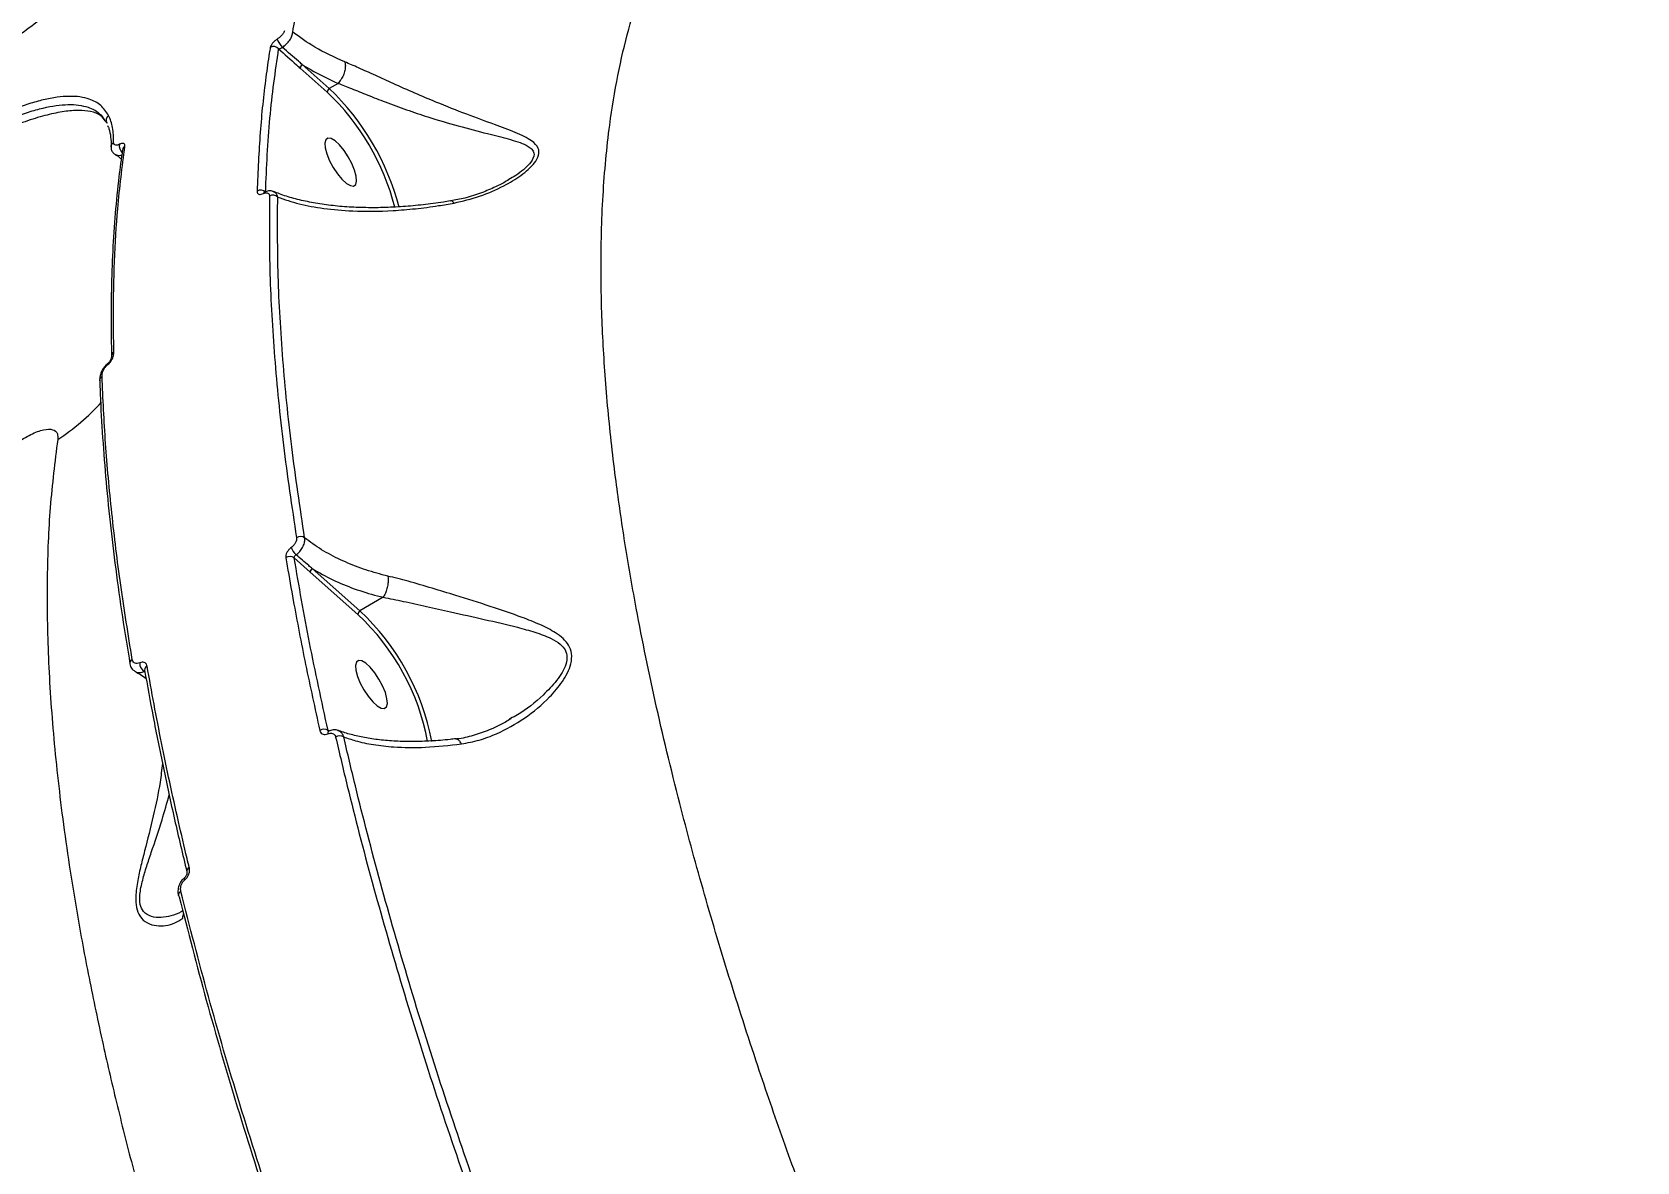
# Model space of a CAD drawing. Header units: millimetres. Extents: x -6328 to 5334, y -5037 to 4112.
# Drawn here: x -3058 to -2793.5, y 1370.1 to 1556.2 of the extents above; entities that cross this region are included whole.
import ezdxf

# ---------------------------------------------------------------- set-up
doc = ezdxf.new("R2010")
doc.units = ezdxf.units.MM
for name, color, linetype in [('DIKOM_ОБЪЕКТ', 7, 'Continuous'), ('DIKOM_РАЗМЕР_ЗОНА', 7, 'Continuous'), ('DIKOM_РАЗМЕР_ОБЪЕКТА', 7, 'Continuous')]:
    doc.layers.add(name, color=color, linetype=linetype)
doc.styles.add('style1', font='arial.ttf', dxfattribs={"width": 0.8})
doc.dimstyles.new('1-50', dxfattribs={"dimtxt": 300, "dimasz": 200, "dimexe": 100, "dimexo": 0, "dimgap": 100, "dimtad": 1, "dimtxsty": 'style1', "dimcen": 200, "dimclrd": 7, "dimclre": 7, "dimclrt": 7, "dimadec": 1, "dimazin": 2, "dimtfac": 1, "dimtmove": 0, "dimatfit": 2, "dimfxl": 0, "dimlwd": 25, "dimlwe": 18, "dimarcsym": 0})

# ---------------------------------------------------------------- blocks, each defined once
blk = doc.blocks.new('*D2')
at = {"layer": 'Defpoints', "color": 0, "transparency": 16777216}
for p in [(-5303.77, 2121.42), (-1621.11, 2121.42), (560.33, -2395.62)]:
    blk.add_point(p, dxfattribs=at)
at = {"layer": 'DIKOM_РАЗМЕР_ОБЪЕКТА', "color": 7, "lineweight": 18, "transparency": 16777216}
for p, q in [((-1621.11, 2121.42), (-5403.77, 2121.42)), ((560.33, -2395.62), (-5403.77, -2395.62))]:
    blk.add_line(p, q, dxfattribs=at)
at = {"layer": 'DIKOM_РАЗМЕР_ОБЪЕКТА', "color": 7, "lineweight": 25, "transparency": 16777216}
blk.add_line((-5303.77, -2195.62), (-5303.77, 1921.42), dxfattribs=at)
at = {"layer": 'DIKOM_РАЗМЕР_ОБЪЕКТА', "color": 7, "transparency": 16777216}
for points in [[(-5337.11, 1921.42), (-5270.44, 1921.42), (-5303.77, 2121.42)], [(-5337.11, -2195.62), (-5270.44, -2195.62), (-5303.77, -2395.62)]]:
    blk.add_solid(points, dxfattribs=at)
at = {"layer": 'DIKOM_РАЗМЕР_ОБЪЕКТА', "color": 7, "transparency": 16777216, "insert": (-5556.94, -137.1), "char_height": 300, "attachment_point": 5, "rotation": 90, "style": 'style1'}
blk.add_mtext('4500', dxfattribs=at)
blk = doc.blocks.new('*D3')
at = {"layer": 'Defpoints', "color": 0, "transparency": 16777216}
for p in [(-1814.92, 4111.71), (-5877.98, -3895.62), (33.33, -3895.62)]:
    blk.add_point(p, dxfattribs=at)
at = {"layer": 'DIKOM_РАЗМЕР_ЗОНА', "color": 7, "lineweight": 18, "transparency": 16777216}
for p, q in [((-1814.92, 4111.71), (-5977.98, 4111.71)), ((33.33, -3895.62), (-5977.98, -3895.62))]:
    blk.add_line(p, q, dxfattribs=at)
at = {"layer": 'DIKOM_РАЗМЕР_ЗОНА', "color": 7, "lineweight": 25, "transparency": 16777216}
blk.add_line((-5877.98, 3911.71), (-5877.98, -3695.62), dxfattribs=at)
at = {"layer": 'DIKOM_РАЗМЕР_ЗОНА', "color": 7, "transparency": 16777216}
for points in [[(-5911.31, 3911.71), (-5844.65, 3911.71), (-5877.98, 4111.71)], [(-5911.31, -3695.62), (-5844.65, -3695.62), (-5877.98, -3895.62)]]:
    blk.add_solid(points, dxfattribs=at)
at = {"layer": 'DIKOM_РАЗМЕР_ЗОНА', "color": 7, "transparency": 16777216, "insert": (-6131.15, 108.05), "char_height": 300, "attachment_point": 5, "rotation": 90, "style": 'style1'}
blk.add_mtext('8000', dxfattribs=at)

msp = doc.modelspace()

# ---------------------------------------------------------------- linework, layer by layer
at = {"layer": 'DIKOM_ОБЪЕКТ', "color": 7, "linetype": 'Continuous', "lineweight": 15}
for p, q in [((-3013.785, 1550.289), (-3009.34, 1546.355)), ((-3009.006, 1546.954), (-3013.451, 1550.889)), ((-3007.557, 1547.801), (-3009.006, 1546.954)), ((-3007.557, 1547.801), (-3007.554, 1547.804)), ((-3046.048, 1541.762), (-3045.617, 1541.226)), ((-2979.423, 1531.97), (-2979.654, 1531.835)), ((-3045.505, 1501.621), (-3045.657, 1501.487)), ((-3046.867, 1498.838), (-3046.863, 1498.783)), ((-3014.784, 1469.613), (-3012.147, 1467.258)), ((-3012.147, 1467.258), (-3004.279, 1460.294)), ((-3003.944, 1460.893), (-3011.813, 1467.858)), ((-3000.116, 1463.133), (-3003.944, 1460.893)), ((-3041.885, 1452.182), (-3041.877, 1452.146)), ((-3039.445, 1451.116), (-3039.445, 1451.114)), ((-2979.116, 1443.162), (-2979.324, 1443.051)), ((-3009.025, 1441.118), (-3009.205, 1441.204))]:
    msp.add_line(p, q, dxfattribs=at)
at = {"layer": 'DIKOM_ОБЪЕКТ', "color": 7, "linetype": 'Continuous', "lineweight": 15, "flags": 128}
for points in [[(-3044.967, 1537.32), (-3044.968, 1537.326), (-3044.967, 1537.358)], [(-3009.225, 1538.771), (-3009.578, 1538.519), (-3009.732, 1537.967), (-3009.674, 1537.161), (-3009.408, 1536.166), (-3008.956, 1535.062), (-3008.355, 1533.939), (-3007.653, 1532.888), (-3006.908, 1531.993), (-3006.18, 1531.329), (-3005.527, 1530.947), (-3005.002, 1530.88), (-3004.649, 1531.132), (-3004.495, 1531.684), (-3004.554, 1532.49), (-3004.82, 1533.485), (-3005.271, 1534.589), (-3005.872, 1535.712), (-3006.574, 1536.763), (-3007.319, 1537.657), (-3008.048, 1538.322), (-3008.701, 1538.704), (-3009.225, 1538.771)], [(-3044.903, 1502.829), (-3044.904, 1502.842), (-3044.904, 1502.848)], [(-3004.164, 1452.71), (-3004.517, 1452.458), (-3004.671, 1451.906), (-3004.612, 1451.1), (-3004.346, 1450.105), (-3003.895, 1449.001), (-3003.294, 1447.878), (-3002.592, 1446.826), (-3001.847, 1445.932), (-3001.118, 1445.267), (-3000.465, 1444.886), (-2999.941, 1444.819), (-2999.588, 1445.071), (-2999.434, 1445.623), (-2999.493, 1446.429), (-2999.758, 1447.424), (-3000.21, 1448.528), (-3000.811, 1449.651), (-3001.513, 1450.702), (-3002.258, 1451.596), (-3002.987, 1452.261), (-3003.639, 1452.643), (-3004.164, 1452.71)], [(-3009.098, 1441.1), (-3009.122, 1441.088), (-3009.174, 1441.04), (-3009.214, 1440.971), (-3009.241, 1440.881), (-3009.255, 1440.773), (-3009.254, 1440.65)], [(-3032.784, 1416.602), (-3032.817, 1416.68), (-3032.842, 1416.751), (-3032.858, 1416.813), (-3032.864, 1416.865), (-3032.861, 1416.908), (-3032.849, 1416.939), (-3032.834, 1416.955)]]:
    msp.add_lwpolyline(points, dxfattribs=at)
at = {"layer": 'DIKOM_ОБЪЕКТ', "color": 7, "linetype": 'Continuous', "lineweight": 15}
for centre, radius, start, end in [((-3018.2, 1552.767), 1.102, 39.50467, 118.80184), ((-3013.83, 1556.422), 3.968, 199.52936, 222.97043), ((-3013.151, 1550.328), 0.635, 118.10398, 183.51709), ((-3008.706, 1546.394), 0.635, 118.10383, 183.51797), ((-3037.081, 1517.284), 40.183, 14.56334, 46.3418), ((-3037.729, 1516.905), 41.569, 14.59729, 46.29298), ((-3044.826, 1541.757), 0.953, 125.68662, 213.84903), ((-3044.104, 1537.314), 0.865, 121.62717, 177.09738), ((-3042.099, 1537.477), 1.522, 168.98868, 226.90152), ((-3042.292, 1536.71), 0.814, 119.65678, 172.60355), ((-3020.338, 1529.062), 1.136, 43.34502, 119.59258), ((-3019.559, 1529.597), 0.31, 119.72112, 172.01566), ((-3018.301, 1528.243), 1.145, 46.00776, 119.42808), ((-3044.13, 1502.842), 0.775, 118.31475, 179.54847), ((-3045.281, 1501.576), 0.251, 173.51185, 205.48398), ((-3046.107, 1498.831), 0.76, 117.78031, 179.44542), ((-3073.111, 1519.056), 35.646, 302.86352, 318.1899), ((-3011.868, 1472.822), 3.739, 203.79364, 226.00772), ((-3013.77, 1471.893), 1.239, 55.21474, 121.11437), ((-3015.519, 1468.632), 1.225, 53.13533, 121.57282), ((-3011.513, 1467.297), 0.635, 118.10398, 183.51709), ((-3003.645, 1460.333), 0.635, 118.10383, 183.51797), ((-3030.365, 1432.359), 38.221, 10.55768, 46.95992), ((-3031.242, 1431.852), 39.857, 10.91105, 46.77255), ((-3041.178, 1452.228), 0.709, 115.20286, 183.72639), ((-3038.591, 1452.299), 1.659, 178.76319, 237.64282), ((-3038.745, 1451.173), 0.701, 114.71675, 185.09796), ((-3009.884, 1440.118), 1.28, 58.00482, 122.37574), ((-3007.263, 1438.996), 1.311, 60.86267, 121.94443), ((-3031.813, 1417.975), 0.673, 112.79187, 184.9518), ((-3033.201, 1414.051), 0.676, 113.02053, 184.21257), ((-3033.469, 1414.102), 0.417, 194.03048, 229.56594)]:
    msp.add_arc(centre, radius, start, end, dxfattribs=at)
for points, knots in [([(-2798.307, 1118.904), (-2801.869, 1123.887), (-2808.995, 1133.853), (-2819.512, 1149.279), (-2829.881, 1165.031), (-2840.12, 1181.197), (-2850.155, 1197.665), (-2860.001, 1214.476), (-2869.571, 1231.494), (-2878.259, 1247.606), (-2886.073, 1262.681), (-2893.094, 1276.732), (-2899.865, 1290.806), (-2906.396, 1304.937), (-2912.651, 1319.054), (-2918.634, 1333.176), (-2924.304, 1347.218), (-2929.485, 1360.726), (-2934.185, 1373.65), (-2938.736, 1386.862), (-2943.202, 1400.717), (-2947.486, 1415.127), (-2951.605, 1430.318), (-2955.405, 1446.144), (-2958.35, 1460.608), (-2960.434, 1472.805), (-2961.983, 1483.644), (-2963.206, 1494.78), (-2964.004, 1506.092), (-2964.323, 1517.718), (-2964.01, 1529.461), (-2962.995, 1540.149), (-2961.505, 1549.195), (-2959.722, 1556.807), (-2957.5, 1563.857), (-2954.845, 1570.311), (-2951.764, 1576.167), (-2948.255, 1581.389), (-2944.352, 1586.038), (-2941.405, 1588.593), (-2939.929, 1589.872)], [0, 0, 0, 0, 0.0277428, 0.0554856, 0.0835918, 0.1116979, 0.1402848, 0.1688716, 0.1978427, 0.2268138, 0.2503664, 0.2739191, 0.2976931, 0.3214671, 0.3455316, 0.3695961, 0.393891, 0.4181859, 0.4402547, 0.4623235, 0.4890861, 0.5158638, 0.5426264, 0.5757713, 0.6089163, 0.6309326, 0.652949, 0.6796477, 0.7063614, 0.7330602, 0.7661254, 0.7991906, 0.8241634, 0.8492229, 0.8742824, 0.8994293, 0.9244842, 0.9496267, 0.9747692, 1, 1, 1, 1]), ([(-3015.031, 1556.243), (-3014.496, 1559.014), (-3013.426, 1564.562), (-3011.263, 1572.171), (-3008.724, 1579.3), (-3006.663, 1583.543), (-3005.631, 1585.667)], [0, 0, 0, 0, 0.2488741, 0.4981941, 0.7488692, 1, 1, 1, 1]), ([(-3074.062, 1546.013), (-3072.348, 1547.167), (-3068.892, 1549.496), (-3064.206, 1552.804), (-3060.151, 1555.737), (-3056.74, 1558.255), (-3053.33, 1560.819), (-3049.99, 1563.376), (-3046.755, 1565.893), (-3043.631, 1568.362), (-3040.597, 1570.795), (-3037.719, 1573.135), (-3035.026, 1575.354), (-3032.522, 1577.443), (-3030.171, 1579.427), (-3028.777, 1580.623), (-3028.077, 1581.222)], [0, 0, 0, 0, 0.1013046, 0.2043245, 0.2693234, 0.3347703, 0.4016321, 0.4689837, 0.5341683, 0.5998078, 0.6668825, 0.7344532, 0.7996653, 0.8653309, 0.9324208, 1, 1, 1, 1]), ([(-3016.383, 1556.48), (-3016.415, 1556.376), (-3016.48, 1556.168), (-3016.768, 1555.78), (-3017.146, 1555.4), (-3017.436, 1555.192), (-3017.569, 1555.096)], [0, 0, 0, 0, 0.2632567, 0.5266594, 0.7813278, 1, 1, 1, 1]), ([(-3016.733, 1553.718), (-3016.52, 1553.885), (-3016.063, 1554.243), (-3015.497, 1554.926), (-3015.099, 1555.647), (-3015.053, 1556.045), (-3015.031, 1556.243)], [0, 0, 0, 0, 0.2241212, 0.4807288, 0.7415199, 1, 1, 1, 1]), ([(-3006.452, 1551.335), (-3008.154, 1552.105), (-3011.292, 1553.524), (-3013.857, 1555.39), (-3015.031, 1556.243)], [0, 0, 0, 0, 0.5425528, 1, 1, 1, 1]), ([(-3018.731, 1553.733), (-3018.783, 1553.41), (-3019.044, 1551.792), (-3019.692, 1547.231), (-3020.484, 1539.801), (-3020.76, 1533.302), (-3020.899, 1530.05)], [0, 0, 0, 0, 0.0441427, 0.2207211, 0.6100162, 1, 1, 1, 1]), ([(-3019.512, 1529.842), (-3019.329, 1533.989), (-3018.962, 1542.296), (-3017.888, 1549.741), (-3017.349, 1553.468)], [0, 0, 0, 0, 0.4992722, 1, 1, 1, 1]), ([(-3017.569, 1555.096), (-3017.702, 1555), (-3017.987, 1554.796), (-3018.358, 1554.423), (-3018.638, 1554.041), (-3018.7, 1553.835), (-3018.731, 1553.733)], [0, 0, 0, 0, 0.2213871, 0.4744058, 0.7373087, 1, 1, 1, 1]), ([(-3017.349, 1553.468), (-3017.312, 1553.478), (-3017.241, 1553.497), (-3017.081, 1553.557), (-3016.917, 1553.628), (-3016.796, 1553.686), (-3016.744, 1553.712), (-3016.733, 1553.718)], [0, 0, 0, 0, 0.2945807, 0.5738867, 0.8144223, 0.9603311, 1, 1, 1, 1]), ([(-3017.349, 1553.468), (-3016.37, 1552.592), (-3015.181, 1551.528), (-3013.994, 1550.474), (-3013.785, 1550.289)], [0, 0, 0, 0, 0.8242751, 1, 1, 1, 1]), ([(-3013.451, 1550.889), (-3013.665, 1551.069), (-3014.771, 1552), (-3015.858, 1552.951), (-3016.733, 1553.718)], [0, 0, 0, 0, 0.1941267, 1, 1, 1, 1]), ([(-3013.451, 1550.889), (-3013.229, 1550.75), (-3011.406, 1549.605), (-3009.357, 1548.645), (-3007.557, 1547.801)], [0, 0, 0, 0, 0.1214198, 1, 1, 1, 1]), ([(-3006.452, 1551.335), (-3006.443, 1551.305), (-3006.383, 1551.117), (-3006.329, 1550.674), (-3006.409, 1549.94), (-3006.664, 1549.137), (-3007.056, 1548.374), (-3007.388, 1547.994), (-3007.554, 1547.804)], [0, 0, 0, 0, 0.0319477, 0.2048554, 0.4036422, 0.6024283, 0.8012141, 1, 1, 1, 1]), ([(-2988.438, 1528.086), (-2987.017, 1528.419), (-2984.147, 1529.093), (-2980.445, 1530.722), (-2977.808, 1532.309), (-2976.164, 1533.621), (-2975.079, 1534.743), (-2974.378, 1535.972), (-2974.456, 1537.27), (-2975.445, 1538.248), (-2976.855, 1539.047), (-2978.842, 1539.93), (-2981.94, 1541.081), (-2986.334, 1542.687), (-2990.802, 1544.443), (-2994.916, 1546.184), (-2998.267, 1547.673), (-3001.395, 1549.096), (-3004.091, 1550.326), (-3005.707, 1551.016), (-3006.452, 1551.335)], [0, 0, 0, 0, 0.0753137, 0.1521196, 0.2131853, 0.2441328, 0.2756864, 0.3129828, 0.3506019, 0.4012238, 0.4376329, 0.4745841, 0.5507903, 0.6403379, 0.7326459, 0.7929996, 0.85494, 0.904775, 0.9561054, 1, 1, 1, 1]), ([(-3007.554, 1547.804), (-3007.554, 1547.804), (-3006.852, 1547.533), (-3005.268, 1546.904), (-3002.654, 1545.854), (-2999.597, 1544.66), (-2996.252, 1543.432), (-2992.184, 1542.065), (-2987.647, 1540.723), (-2983.213, 1539.59), (-2980, 1538.791), (-2977.905, 1538.183), (-2976.685, 1537.709), (-2975.841, 1537.205), (-2975.315, 1536.647), (-2975.219, 1536.094), (-2975.393, 1535.382), (-2975.896, 1534.591), (-2977, 1533.563), (-2978.15, 1532.675), (-2979.03, 1532.187), (-2979.423, 1531.97)], [0, 0, 0, 0, 0.0000145, 0.0532708, 0.1151363, 0.1788003, 0.2552041, 0.3335368, 0.4476191, 0.5649462, 0.6565238, 0.703632, 0.7506437, 0.7799321, 0.8100255, 0.8455897, 0.8525236, 0.8950006, 0.9317584, 0.969607, 1, 1, 1, 1]), ([(-3045.382, 1542.53), (-3045.772, 1543.112), (-3046.557, 1544.284), (-3048.256, 1545.178), (-3050.059, 1545.603), (-3051.829, 1545.703), (-3053.845, 1545.545), (-3056.077, 1545.125), (-3058.493, 1544.457), (-3061.088, 1543.549), (-3063.883, 1542.394), (-3066.825, 1541.011), (-3069.874, 1539.426), (-3073.023, 1537.647), (-3076.296, 1535.67), (-3078.548, 1534.195), (-3079.678, 1533.455)], [0, 0, 0, 0, 0.10012, 0.2018927, 0.2670866, 0.3327346, 0.3998168, 0.4673953, 0.5327955, 0.5986549, 0.6659611, 0.7337666, 0.7991438, 0.8649761, 0.9322411, 1, 1, 1, 1]), ([(-3079.233, 1532.331), (-3077.097, 1533.713), (-3073.865, 1535.804), (-3069.73, 1538.138), (-3065.733, 1540.227), (-3061.983, 1541.896), (-3058.564, 1543.104), (-3055.393, 1543.987), (-3052.61, 1544.375), (-3050.266, 1544.259), (-3048.479, 1543.836), (-3046.975, 1543.092), (-3046.315, 1542.145), (-3046.048, 1541.762)], [0, 0, 0, 0, 0.1358004, 0.2054705, 0.2756528, 0.4114529, 0.481143, 0.5513513, 0.6866504, 0.7560815, 0.8260263, 0.9296156, 1, 1, 1, 1]), ([(-3045.954, 1541.622), (-3046.162, 1541.917), (-3046.677, 1542.649), (-3048.18, 1543.202), (-3050.244, 1543.411), (-3052.649, 1543.213), (-3055.459, 1542.641), (-3058.662, 1541.684), (-3062.204, 1540.365), (-3066.039, 1538.704), (-3070.131, 1536.703), (-3074.412, 1534.422), (-3077.381, 1532.675), (-3078.863, 1531.803)], [0, 0, 0, 0, 0.0722932, 0.1792519, 0.2701541, 0.3613375, 0.4522395, 0.5434523, 0.6349495, 0.7261623, 0.8173468, 0.9088154, 1, 1, 1, 1]), ([(-3044.557, 1538.05), (-3044.565, 1538.906), (-3044.58, 1540.63), (-3045.113, 1541.894), (-3045.382, 1542.53)], [0, 0, 0, 0, 0.4964926, 1, 1, 1, 1]), ([(-3045.534, 1540.843), (-3045.455, 1540.674), (-3045.208, 1540.146), (-3045.03, 1538.979), (-3044.932, 1537.959), (-3044.989, 1537.342), (-3044.991, 1537.321)], [0, 0, 0, 0, 0.189387, 0.5937579, 0.9859591, 1, 1, 1, 1]), ([(-3043.076, 1536.814), (-3043.285, 1535.354), (-3043.769, 1531.98), (-3044.307, 1526.429), (-3044.729, 1520.224), (-3044.95, 1513.797), (-3045.009, 1508.01), (-3044.916, 1504.276), (-3044.88, 1502.83)], [0, 0, 0, 0, 0.1419121, 0.3279637, 0.5134385, 0.6981861, 0.8830769, 1, 1, 1, 1]), ([(-3044.94, 1537.357), (-3044.95, 1537.262), (-3044.978, 1536.981), (-3044.786, 1536.522), (-3044.5, 1536.165), (-3044.29, 1536.091), (-3044.26, 1536.08)], [0, 0, 0, 0, 0.1976067, 0.5791148, 0.9390056, 1, 1, 1, 1]), ([(-3044.497, 1503.523), (-3044.506, 1503.92), (-3044.55, 1505.9), (-3044.599, 1510.979), (-3044.45, 1518.539), (-3043.899, 1527.976), (-3043.126, 1534.039), (-3042.695, 1537.418)], [0, 0, 0, 0, 0.0321659, 0.1608352, 0.4183961, 0.6759569, 1, 1, 1, 1]), ([(-3043.592, 1537.768), (-3043.71, 1537.718), (-3043.946, 1537.619), (-3044.253, 1537.603), (-3044.512, 1537.712), (-3044.541, 1537.93), (-3044.557, 1538.05)], [0, 0, 0, 0, 0.1849053, 0.368597, 0.6500906, 1, 1, 1, 1]), ([(-3042.695, 1537.418), (-3042.692, 1537.444), (-3042.673, 1537.604), (-3042.732, 1537.814), (-3042.961, 1537.926), (-3043.252, 1537.911), (-3043.479, 1537.816), (-3043.592, 1537.768)], [0, 0, 0, 0, 0.0639347, 0.3885906, 0.6455869, 0.8222987, 1, 1, 1, 1]), ([(-3044.32, 1536.072), (-3044.217, 1536.018), (-3043.797, 1535.8), (-3043.499, 1535.55), (-3043.274, 1535.361)], [0, 0, 0, 0, 0.2466839, 1, 1, 1, 1]), ([(-3044.252, 1536.106), (-3044.144, 1536.044), (-3043.917, 1535.91), (-3043.523, 1535.902), (-3043.257, 1535.992), (-3043.185, 1536.016)], [0, 0, 0, 0, 0.3934071, 0.8340467, 1, 1, 1, 1]), ([(-2979.407, 1531.937), (-2979.545, 1531.849), (-2980.222, 1531.419), (-2981.73, 1530.669), (-2983.981, 1529.708), (-2986.46, 1528.9), (-2988.219, 1528.574), (-2989.01, 1528.427)], [0, 0, 0, 0, 0.0514509, 0.2521378, 0.495955, 0.7731139, 1, 1, 1, 1]), ([(-3020.899, 1530.05), (-3020.895, 1529.979), (-3020.886, 1529.801), (-3020.761, 1529.607), (-3020.528, 1529.503), (-3020.229, 1529.501), (-3019.987, 1529.594), (-3019.866, 1529.64)], [0, 0, 0, 0, 0.1655324, 0.4120459, 0.620061, 0.8097055, 1, 1, 1, 1]), ([(-3019.866, 1529.64), (-3019.748, 1529.686), (-3019.512, 1529.777), (-3019.221, 1529.775), (-3018.997, 1529.671), (-3018.877, 1529.482), (-3018.867, 1529.31), (-3018.864, 1529.24)], [0, 0, 0, 0, 0.1920553, 0.3835881, 0.5902092, 0.8340758, 1, 1, 1, 1]), ([(-3019.71, 1529.869), (-3019.736, 1529.857), (-3019.795, 1529.831), (-3019.831, 1529.826), (-3019.825, 1529.826), (-3019.823, 1529.826)], [0, 0, 0, 0, 0.3716353, 0.8330353, 1, 1, 1, 1]), ([(-3018.21, 1529.953), (-3018.285, 1529.99), (-3018.532, 1530.115), (-3019.043, 1530.087), (-3019.47, 1529.994), (-3019.697, 1529.871), (-3019.711, 1529.863)], [0, 0, 0, 0, 0.16334, 0.5400785, 0.9698909, 1, 1, 1, 1]), ([(-3018.864, 1529.24), (-3018.884, 1524.999), (-3018.924, 1516.507), (-3018.111, 1502.753), (-3016.705, 1488.316), (-3015.176, 1478.079), (-3014.41, 1472.953)], [0, 0, 0, 0, 0.2482503, 0.4971899, 0.7482385, 1, 1, 1, 1]), ([(-3017.506, 1529.066), (-3017.539, 1529.192), (-3017.621, 1529.506), (-3017.851, 1529.823), (-3018.101, 1529.915), (-3018.179, 1529.944)], [0, 0, 0, 0, 0.3158239, 0.7876855, 1, 1, 1, 1]), ([(-2989.038, 1528.446), (-2989.428, 1528.377), (-2990.958, 1528.102), (-2993.575, 1527.775), (-2996.897, 1527.463), (-3000.18, 1527.309), (-3003.405, 1527.304), (-3006.535, 1527.453), (-3009.519, 1527.759), (-3012.321, 1528.217), (-3014.892, 1528.829), (-3016.849, 1529.423), (-3017.846, 1529.854), (-3018.159, 1529.989)], [0, 0, 0, 0, 0.0319001, 0.1253069, 0.2214258, 0.3203623, 0.4220377, 0.5261515, 0.6318699, 0.7379753, 0.8444474, 0.9511945, 1, 1, 1, 1]), ([(-3013.063, 1472.91), (-3013.817, 1477.954), (-3015.327, 1488.055), (-3016.736, 1502.403), (-3017.565, 1516.204), (-3017.526, 1524.775), (-3017.506, 1529.066)], [0, 0, 0, 0, 0.2482505, 0.4971903, 0.7482387, 1, 1, 1, 1]), ([(-3017.506, 1529.066), (-3016.363, 1528.675), (-3014.063, 1527.888), (-3009.903, 1527.128), (-3004.803, 1526.671), (-2999.672, 1526.716), (-2994.835, 1527.12), (-2991.463, 1527.553), (-2989.29, 1527.936), (-2988.438, 1528.086)], [0, 0, 0, 0, 0.1610251, 0.3238573, 0.4936605, 0.7083238, 0.8181272, 0.928737, 1, 1, 1, 1]), ([(-2988.438, 1528.086), (-2988.458, 1528.11), (-2988.593, 1528.277), (-2988.806, 1528.456), (-2988.972, 1528.418), (-2989.031, 1528.405)], [0, 0, 0, 0, 0.0980071, 0.6777414, 1, 1, 1, 1]), ([(-3044.908, 1502.848), (-3044.907, 1502.828), (-3044.901, 1502.731), (-3044.957, 1502.442), (-3045.124, 1502.084), (-3045.287, 1501.85), (-3045.409, 1501.718), (-3045.495, 1501.643), (-3045.557, 1501.598), (-3045.598, 1501.575), (-3045.612, 1501.568), (-3045.617, 1501.565)], [0, 0, 0, 0, 0.0929192, 0.4601276, 0.685407, 0.8104533, 0.8750629, 0.9182767, 0.9532251, 0.9835464, 1, 1, 1, 1]), ([(-3045.508, 1501.468), (-3045.481, 1501.489), (-3045.359, 1501.584), (-3045.125, 1501.821), (-3044.849, 1502.215), (-3044.556, 1502.836), (-3044.521, 1503.249), (-3044.497, 1503.523)], [0, 0, 0, 0, 0.0349369, 0.1620442, 0.3362758, 0.5591676, 1, 1, 1, 1]), ([(-3045.657, 1501.487), (-3045.762, 1501.4), (-3046.044, 1501.167), (-3046.394, 1500.651), (-3046.702, 1499.997), (-3046.87, 1499.374), (-3046.85, 1498.988), (-3046.843, 1498.839)], [0, 0, 0, 0, 0.119381, 0.3217297, 0.5543896, 0.8280646, 1, 1, 1, 1]), ([(-3046.462, 1499.503), (-3046.442, 1499.77), (-3046.413, 1500.166), (-3046.135, 1500.758), (-3045.874, 1501.132), (-3045.65, 1501.357), (-3045.532, 1501.449), (-3045.508, 1501.468)], [0, 0, 0, 0, 0.4456086, 0.6623372, 0.8364855, 0.9657331, 1, 1, 1, 1]), ([(-3046.824, 1498.786), (-3046.813, 1498.34), (-3046.744, 1495.592), (-3046.438, 1490.346), (-3045.896, 1483.041), (-3045.154, 1475.527), (-3044.229, 1467.828), (-3043.147, 1460.05), (-3042.279, 1454.752), (-3041.853, 1452.149)], [0, 0, 0, 0, 0.0314498, 0.19365, 0.355953, 0.5183237, 0.6807253, 0.8431116, 1, 1, 1, 1]), ([(-3041.479, 1452.869), (-3042.141, 1456.986), (-3043.467, 1465.226), (-3044.902, 1477.076), (-3045.966, 1488.58), (-3046.296, 1495.86), (-3046.462, 1499.503)], [0, 0, 0, 0, 0.2488739, 0.4981939, 0.748869, 1, 1, 1, 1]), ([(-3060.613, 1488.545), (-3059.784, 1489.056), (-3058.137, 1490.071), (-3056.021, 1490.826), (-3054.488, 1490.867), (-3053.73, 1490.239), (-3053.756, 1489.445), (-3053.768, 1489.114)], [0, 0, 0, 0, 0.2180193, 0.4332374, 0.6437892, 0.8514366, 1, 1, 1, 1]), ([(-3053.768, 1489.114), (-3054.228, 1485.449), (-3055.13, 1478.259), (-3055.6, 1466.462), (-3055.443, 1454.05), (-3054.591, 1440.798), (-3053.025, 1426.511), (-3050.967, 1412.981), (-3048.65, 1400.479), (-3046.414, 1389.839), (-3043.959, 1379.29), (-3041.318, 1368.862), (-3038.411, 1358.215), (-3034.561, 1345.034), (-3029.543, 1329.172), (-3023.156, 1310.672), (-3016.388, 1292.511), (-3009.341, 1274.792), (-3002.365, 1258.227), (-2995.337, 1242.341), (-2988.463, 1227.458), (-2981.405, 1212.779), (-2973.399, 1196.736), (-2964.506, 1179.649), (-2954.675, 1161.576), (-2945.269, 1144.976), (-2936.06, 1129.317), (-2927.27, 1114.869), (-2918.448, 1100.831), (-2908.639, 1085.708), (-2897.987, 1069.877), (-2886.481, 1053.455), (-2875.705, 1038.662), (-2865.355, 1024.966), (-2855.644, 1012.554), (-2846.053, 1000.712), (-2836.559, 989.395), (-2827, 978.378), (-2820.612, 971.361), (-2817.415, 967.849)], [0, 0, 0, 0, 0.0321108, 0.0629807, 0.0939441, 0.1252643, 0.1566821, 0.189835, 0.2117861, 0.2337707, 0.2537041, 0.2736375, 0.2936718, 0.313706, 0.3466387, 0.3796847, 0.4118208, 0.4412262, 0.470712, 0.4960472, 0.5214337, 0.5455273, 0.5696649, 0.6018539, 0.6313075, 0.6608414, 0.6862174, 0.7116447, 0.7357766, 0.7599525, 0.7922219, 0.8217486, 0.8513558, 0.8767942, 0.9022838, 0.9264743, 0.9507088, 0.9753312, 1, 1, 1, 1]), ([(-3015.289, 1471.313), (-3015.316, 1471.293), (-3015.474, 1471.175), (-3015.744, 1470.909), (-3016.017, 1470.491), (-3016.178, 1470.054), (-3016.166, 1469.802), (-3016.16, 1469.676)], [0, 0, 0, 0, 0.0479293, 0.2856334, 0.523625, 0.7617704, 1, 1, 1, 1]), ([(-3014.41, 1472.953), (-3014.405, 1472.827), (-3014.394, 1472.576), (-3014.556, 1472.139), (-3014.83, 1471.72), (-3015.102, 1471.452), (-3015.262, 1471.333), (-3015.289, 1471.313)], [0, 0, 0, 0, 0.2378088, 0.4755153, 0.7135038, 0.9515312, 1, 1, 1, 1]), ([(-3014.465, 1470.132), (-3014.42, 1470.166), (-3014.159, 1470.368), (-3013.718, 1470.823), (-3013.278, 1471.533), (-3013.024, 1472.272), (-3013.05, 1472.697), (-3013.063, 1472.91)], [0, 0, 0, 0, 0.0485308, 0.2867338, 0.5246988, 0.7622785, 1, 1, 1, 1]), ([(-2999.371, 1466.634), (-2999.67, 1466.707), (-3001.2, 1467.079), (-3003.874, 1467.9), (-3007.223, 1469.28), (-3010.346, 1470.93), (-3012.154, 1472.248), (-3013.063, 1472.91)], [0, 0, 0, 0, 0.0563914, 0.288291, 0.5227681, 0.7600043, 1, 1, 1, 1]), ([(-3016.16, 1469.676), (-3016.083, 1469.21), (-3015.695, 1466.878), (-3014.676, 1461.061), (-3012.961, 1452.094), (-3011.367, 1444.833), (-3010.569, 1441.2)], [0, 0, 0, 0, 0.0507693, 0.253855, 0.6266991, 1, 1, 1, 1]), ([(-3014.784, 1469.613), (-3014.783, 1469.652), (-3014.781, 1469.731), (-3014.72, 1469.869), (-3014.622, 1470.002), (-3014.528, 1470.087), (-3014.474, 1470.125), (-3014.465, 1470.132)], [0, 0, 0, 0, 0.2385191, 0.4769727, 0.7149768, 0.9522192, 1, 1, 1, 1]), ([(-3009.205, 1441.204), (-3010.264, 1446.049), (-3012.384, 1455.75), (-3013.983, 1464.988), (-3014.784, 1469.613)], [0, 0, 0, 0, 0.49945, 1, 1, 1, 1]), ([(-3011.813, 1467.858), (-3012.008, 1468.021), (-3012.9, 1468.769), (-3013.778, 1469.534), (-3014.465, 1470.132)], [0, 0, 0, 0, 0.2185559, 1, 1, 1, 1]), ([(-3011.813, 1467.858), (-3010.698, 1467.219), (-3008.536, 1465.979), (-3004.903, 1464.499), (-3002.07, 1463.613), (-3000.431, 1463.211), (-3000.116, 1463.133)], [0, 0, 0, 0, 0.3208307, 0.6223551, 0.9272313, 1, 1, 1, 1]), ([(-2999.371, 1466.634), (-2999.364, 1466.601), (-2999.334, 1466.453), (-2999.293, 1466.062), (-2999.319, 1465.389), (-2999.481, 1464.557), (-2999.75, 1463.753), (-2999.99, 1463.342), (-3000.111, 1463.137)], [0, 0, 0, 0, 0.0350348, 0.1552513, 0.3664391, 0.5776263, 0.7888131, 1, 1, 1, 1]), ([(-2987.216, 1438.97), (-2986.234, 1439.157), (-2984.257, 1439.536), (-2980.73, 1440.87), (-2976.713, 1443.123), (-2973.074, 1446.157), (-2970.829, 1448.816), (-2969.711, 1450.684), (-2969.096, 1452.243), (-2968.96, 1453.838), (-2969.478, 1455.249), (-2970.435, 1456.364), (-2971.992, 1457.519), (-2974.26, 1458.661), (-2977.832, 1460.08), (-2982.465, 1461.646), (-2987.512, 1463.246), (-2992.087, 1464.638), (-2995.892, 1465.752), (-2998.261, 1466.353), (-2999.371, 1466.634)], [0, 0, 0, 0, 0.0515649, 0.1038944, 0.1938056, 0.2863971, 0.343697, 0.372759, 0.4024673, 0.4366789, 0.4671091, 0.4964619, 0.5269704, 0.5803763, 0.634947, 0.725167, 0.8181223, 0.8802031, 0.943889, 1, 1, 1, 1]), ([(-3000.116, 1463.133), (-3000.114, 1463.134), (-3000.112, 1463.135), (-3000.111, 1463.137), (-3000.111, 1463.137)], [0, 0, 0, 0, 0.6744349, 1, 1, 1, 1]), ([(-3000.111, 1463.137), (-3000.11, 1463.137), (-2999.038, 1462.933), (-2996.68, 1462.447), (-2992.932, 1461.621), (-2988.43, 1460.612), (-2983.362, 1459.476), (-2978.73, 1458.404), (-2975.075, 1457.394), (-2972.678, 1456.531), (-2971.1, 1455.603), (-2970.196, 1454.671), (-2969.732, 1453.542), (-2969.932, 1452.115), (-2970.612, 1450.707), (-2971.82, 1448.973), (-2974.203, 1446.523), (-2976.788, 1444.366), (-2978.743, 1443.355), (-2979.116, 1443.162)], [0, 0, 0, 0, 0.0000384, 0.0686468, 0.1457332, 0.2247311, 0.3371868, 0.4527001, 0.517793, 0.5838654, 0.6272108, 0.6527443, 0.68629, 0.724227, 0.757795, 0.7925344, 0.8618188, 0.9735853, 1, 1, 1, 1]), ([(-3041.853, 1452.187), (-3041.831, 1452.04), (-3041.774, 1451.664), (-3041.454, 1451.192), (-3041.109, 1451.003), (-3040.968, 1450.926)], [0, 0, 0, 0, 0.2747194, 0.7022812, 1, 1, 1, 1]), ([(-3040.25, 1452.335), (-3040.385, 1452.29), (-3040.655, 1452.201), (-3041.013, 1452.248), (-3041.299, 1452.425), (-3041.437, 1452.663), (-3041.471, 1452.83), (-3041.479, 1452.869)], [0, 0, 0, 0, 0.2210992, 0.4418507, 0.6744982, 0.9251297, 1, 1, 1, 1]), ([(-3039.038, 1451.81), (-3039.046, 1451.847), (-3039.081, 1452.011), (-3039.216, 1452.245), (-3039.496, 1452.421), (-3039.85, 1452.468), (-3040.117, 1452.379), (-3040.25, 1452.335)], [0, 0, 0, 0, 0.07334, 0.3225289, 0.5550505, 0.7773837, 1, 1, 1, 1]), ([(-3041.013, 1450.892), (-3040.707, 1450.737), (-3039.997, 1450.379), (-3039.48, 1449.969), (-3039.187, 1449.736)], [0, 0, 0, 0, 0.4315164, 1, 1, 1, 1]), ([(-3040.966, 1450.928), (-3040.907, 1450.889), (-3040.686, 1450.739), (-3040.164, 1450.695), (-3039.709, 1450.83), (-3039.479, 1450.898)], [0, 0, 0, 0, 0.1514961, 0.5720496, 1, 1, 1, 1]), ([(-3039.438, 1451.112), (-3038.981, 1448.558), (-3038.038, 1443.274), (-3036.381, 1435.067), (-3034.542, 1426.574), (-3033.168, 1420.799), (-3032.482, 1417.918)], [0, 0, 0, 0, 0.2385094, 0.4933348, 0.7472855, 1, 1, 1, 1]), ([(-3032.074, 1418.596), (-3032.196, 1419.101), (-3032.806, 1421.627), (-3034.423, 1428.553), (-3036.741, 1439.228), (-3038.272, 1447.614), (-3039.038, 1451.81)], [0, 0, 0, 0, 0.0441427, 0.2207211, 0.6100162, 1, 1, 1, 1]), ([(-2979.102, 1443.112), (-2979.385, 1442.933), (-2980.52, 1442.216), (-2982.591, 1441.256), (-2985.254, 1440.34), (-2987.119, 1439.861), (-2988.09, 1439.788), (-2988.178, 1439.782)], [0, 0, 0, 0, 0.1017289, 0.4066469, 0.6979261, 0.972901, 1, 1, 1, 1]), ([(-3010.569, 1441.2), (-3010.558, 1441.157), (-3010.512, 1440.987), (-3010.355, 1440.745), (-3010.049, 1440.562), (-3009.668, 1440.513), (-3009.392, 1440.604), (-3009.254, 1440.65)], [0, 0, 0, 0, 0.0795875, 0.3194881, 0.5497988, 0.7748586, 1, 1, 1, 1]), ([(-3009.254, 1440.65), (-3009.117, 1440.695), (-3008.844, 1440.785), (-3008.468, 1440.737), (-3008.167, 1440.555), (-3008.013, 1440.316), (-3007.967, 1440.149), (-3007.956, 1440.108)], [0, 0, 0, 0, 0.2263604, 0.4527269, 0.6823825, 0.9207758, 1, 1, 1, 1]), ([(-3009.171, 1441.076), (-3009.178, 1441.08), (-3009.208, 1441.098), (-3009.213, 1441.148), (-3009.207, 1441.193), (-3009.205, 1441.204)], [0, 0, 0, 0, 0.1672177, 0.7898506, 1, 1, 1, 1]), ([(-3009.097, 1441.101), (-3009.1, 1441.1), (-3009.138, 1441.08), (-3009.191, 1441.073), (-3009.196, 1441.072), (-3009.198, 1441.072)], [0, 0, 0, 0, 0.0337397, 0.4768107, 1, 1, 1, 1]), ([(-3007.525, 1441.133), (-3007.575, 1441.162), (-3007.826, 1441.31), (-3008.396, 1441.322), (-3008.861, 1441.175), (-3009.097, 1441.1)], [0, 0, 0, 0, 0.1097918, 0.5480759, 1, 1, 1, 1]), ([(-3007.956, 1440.108), (-3007.326, 1437.425), (-3005.485, 1429.586), (-3002.009, 1416.236), (-2997.328, 1399.905), (-2992.115, 1383.149), (-2988.182, 1371.673), (-2986.213, 1365.927)], [0, 0, 0, 0, 0.1144547, 0.3345006, 0.5550758, 0.7772655, 1, 1, 1, 1]), ([(-3006.624, 1440.14), (-3006.649, 1440.212), (-3006.747, 1440.499), (-3007.012, 1440.897), (-3007.355, 1441.063), (-3007.508, 1441.137)], [0, 0, 0, 0, 0.1549993, 0.6232653, 1, 1, 1, 1]), ([(-2988.152, 1439.835), (-2988.464, 1439.794), (-2989.853, 1439.611), (-2992.216, 1439.445), (-2995.219, 1439.34), (-2998.073, 1439.404), (-3000.75, 1439.621), (-3003.225, 1439.987), (-3005.427, 1440.504), (-3006.843, 1440.918), (-3007.438, 1441.184), (-3007.474, 1441.2)], [0, 0, 0, 0, 0.03889, 0.1731832, 0.3089043, 0.4456618, 0.5829443, 0.7200365, 0.8562834, 0.991237, 1, 1, 1, 1]), ([(-2984.931, 1366.13), (-2986.873, 1371.793), (-2990.76, 1383.134), (-2995.949, 1399.789), (-3000.647, 1416.155), (-3004.144, 1429.58), (-3005.996, 1437.464), (-3006.624, 1440.14)], [0, 0, 0, 0, 0.2200464, 0.4406219, 0.6628116, 0.885546, 1, 1, 1, 1]), ([(-3006.624, 1440.14), (-3005.996, 1439.919), (-3004.507, 1439.396), (-3001.77, 1438.818), (-2997.967, 1438.395), (-2993.178, 1438.317), (-2989.22, 1438.75), (-2987.216, 1438.97)], [0, 0, 0, 0, 0.1301673, 0.3081385, 0.4882733, 0.7408505, 1, 1, 1, 1]), ([(-2987.216, 1438.97), (-2987.227, 1438.991), (-2987.342, 1439.209), (-2987.592, 1439.544), (-2987.91, 1439.785), (-2988.088, 1439.753), (-2988.141, 1439.744)], [0, 0, 0, 0, 0.042735, 0.4286286, 0.8288054, 1, 1, 1, 1]), ([(-3036.502, 1435.773), (-3036.622, 1434.738), (-3036.949, 1431.93), (-3037.98, 1427.067), (-3039.158, 1422.465), (-3040.057, 1418.917), (-3040.625, 1416.384), (-3040.97, 1413.983), (-3040.859, 1411.943), (-3040.208, 1410.347), (-3038.995, 1409.375), (-3037.474, 1408.965), (-3035.916, 1409.002), (-3034.406, 1409.4), (-3033.561, 1409.98), (-3033.136, 1410.271)], [0, 0, 0, 0, 0.0738447, 0.2002222, 0.33037, 0.3854375, 0.4412261, 0.5039494, 0.5542391, 0.6045766, 0.6784639, 0.7537718, 0.8307196, 0.9148379, 1, 1, 1, 1]), ([(-3033.1, 1411.522), (-3033.205, 1411.449), (-3033.802, 1411.038), (-3035.029, 1410.63), (-3036.71, 1410.298), (-3038.307, 1410.435), (-3039.589, 1411.1), (-3040.243, 1412.451), (-3040.278, 1414.297), (-3039.805, 1416.49), (-3039.106, 1418.819), (-3037.993, 1422.126), (-3036.628, 1426.089), (-3035.766, 1429.223), (-3035.387, 1430.598)], [0, 0, 0, 0, 0.0226487, 0.1278995, 0.2206429, 0.3131235, 0.3986649, 0.4545832, 0.510338, 0.5824784, 0.6491319, 0.7159324, 0.8753111, 1, 1, 1, 1]), ([(-3032.486, 1417.914), (-3032.482, 1417.903), (-3032.464, 1417.844), (-3032.459, 1417.656), (-3032.521, 1417.403), (-3032.618, 1417.201), (-3032.715, 1417.068), (-3032.79, 1416.989), (-3032.825, 1416.964), (-3032.835, 1416.956)], [0, 0, 0, 0, 0.075068, 0.384112, 0.616284, 0.7750977, 0.8850993, 0.9658335, 1, 1, 1, 1]), ([(-3032.784, 1416.602), (-3032.658, 1416.719), (-3032.408, 1416.952), (-3032.151, 1417.442), (-3032.012, 1417.986), (-3032.025, 1418.379), (-3032.069, 1418.574), (-3032.074, 1418.596)], [0, 0, 0, 0, 0.2147712, 0.4259281, 0.681714, 0.9641494, 1, 1, 1, 1]), ([(-3032.987, 1416.784), (-3033.093, 1416.695), (-3033.406, 1416.43), (-3033.745, 1415.799), (-3033.963, 1414.996), (-3033.977, 1414.373), (-3033.879, 1414.057), (-3033.862, 1414.003)], [0, 0, 0, 0, 0.1300912, 0.3874541, 0.6536391, 0.9410865, 1, 1, 1, 1]), ([(-3033.465, 1414.672), (-3033.493, 1414.88), (-3033.543, 1415.246), (-3033.389, 1415.806), (-3033.142, 1416.27), (-3032.904, 1416.491), (-3032.784, 1416.602)], [0, 0, 0, 0, 0.3292165, 0.5797724, 0.7886019, 1, 1, 1, 1]), ([(-3033.74, 1413.784), (-3032.295, 1408.138), (-3029.402, 1396.829), (-3024.234, 1379.203), (-3018.508, 1361.133), (-3014.156, 1348.735), (-3011.977, 1342.528)], [0, 0, 0, 0, 0.2482505, 0.4971902, 0.7482387, 1, 1, 1, 1]), ([(-3011.649, 1343.253), (-3013.804, 1349.389), (-3018.119, 1361.677), (-3023.843, 1379.71), (-3029.06, 1397.468), (-3031.995, 1408.932), (-3033.465, 1414.672)], [0, 0, 0, 0, 0.2482503, 0.4971899, 0.7482385, 1, 1, 1, 1]), ([(-3033.136, 1410.271), (-3033.137, 1410.318), (-3033.141, 1410.57), (-3033.069, 1410.807), (-3033.01, 1411)], [0, 0, 0, 0, 0.1860218, 1, 1, 1, 1])]:
    msp.add_open_spline(points, degree=3, knots=knots, dxfattribs=at)

# ---------------------------------------------------------------- dimensions: what is measured, and where the dimension line sits
at = {"layer": 'DIKOM_РАЗМЕР_ЗОНА'}
dim = msp.add_linear_dim(base=(-5877.98, -3895.616), p1=(-1814.925, 4111.709), p2=(33.33, -3895.616), angle=90, text='8000', dimstyle='1-50', dxfattribs=at)
dim.commit()
dim.dimension.update_dxf_attribs({"geometry": '*D3', "text_midpoint": (-5877.98, 108.046), "dimtype": 160})
at = {"layer": 'DIKOM_РАЗМЕР_ОБЪЕКТА'}
dim = msp.add_linear_dim(base=(-5303.773, 2121.419), p1=(560.33, -2395.616), p2=(-1621.109, 2121.419), angle=90, text='4500', dimstyle='1-50', dxfattribs=at)
dim.commit()
dim.dimension.update_dxf_attribs({"geometry": '*D2', "text_midpoint": (-5303.773, -137.099), "dimtype": 160})

doc.saveas('drawing.dxf')
